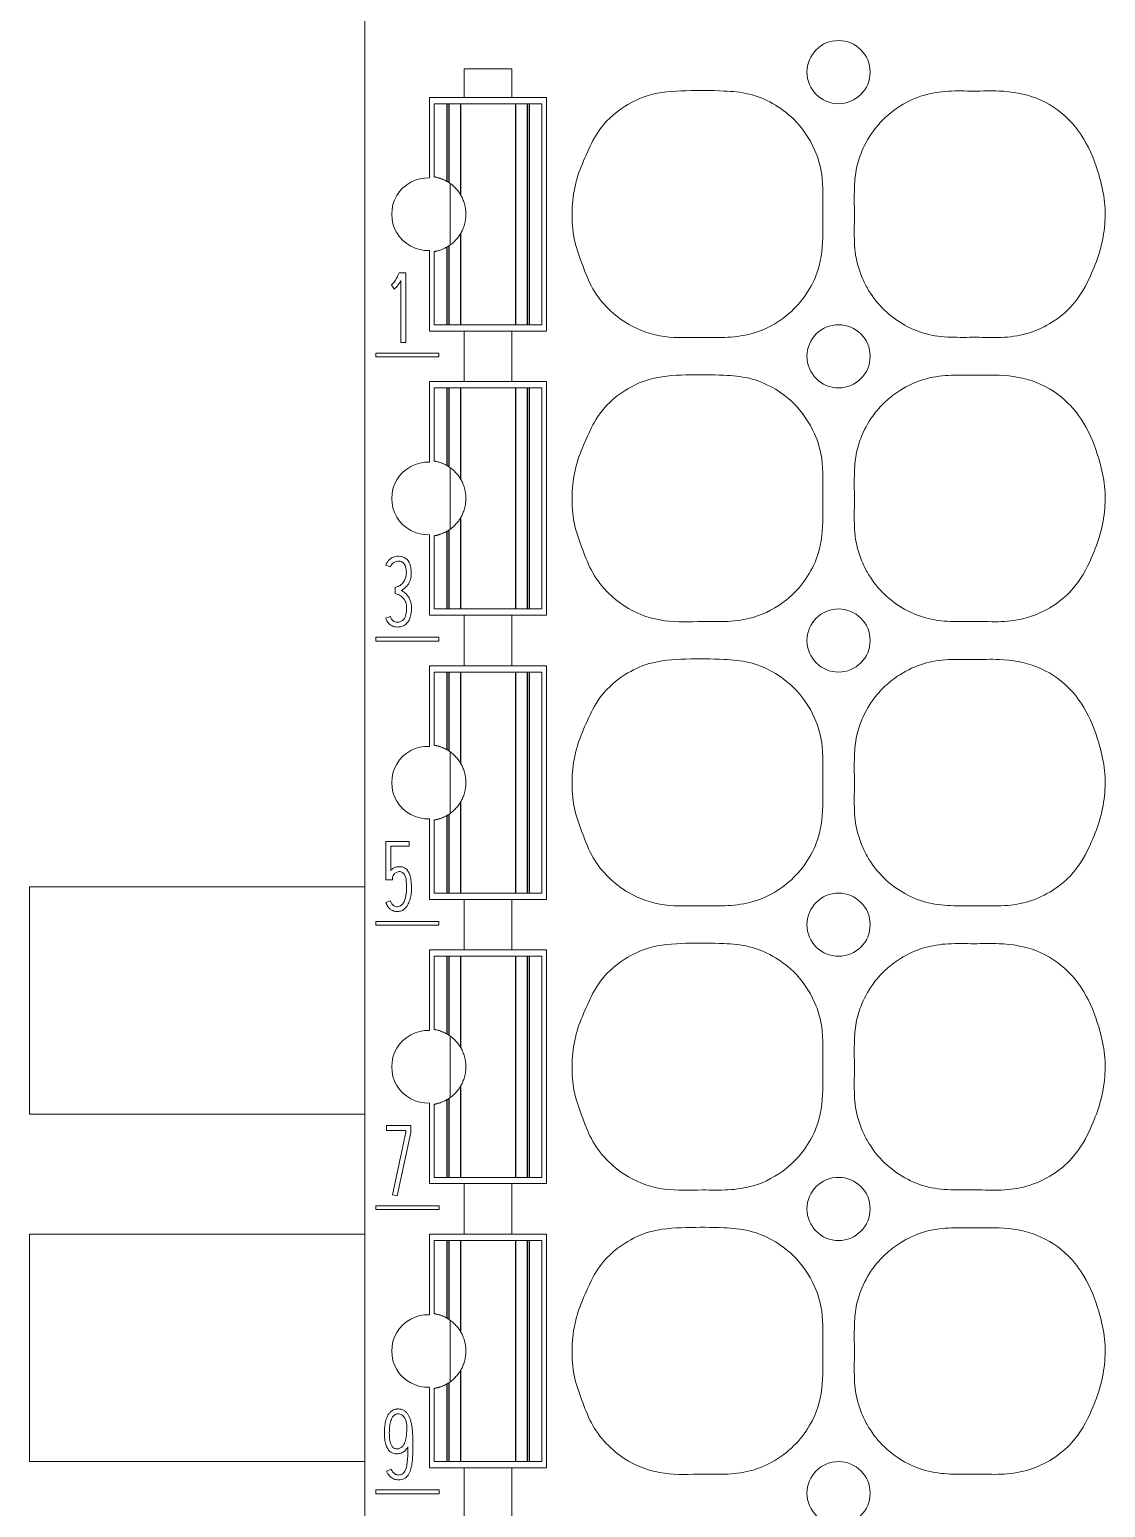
# Model space of a CAD drawing. Header units: millimetres. Extents: x 0 to 420, y 0 to 297.
# Drawn here: x 190.42 to 207.46, y 169.97 to 193.37 of the extents above; entities that cross this region are included whole.
import ezdxf

# ---------------------------------------------------------------- set-up
doc = ezdxf.new("R2010")
doc.units = ezdxf.units.MM
doc.layers.add('1', color=7, linetype='Continuous')

msp = doc.modelspace()

# ---------------------------------------------------------------- linework, layer by layer
at = {"layer": '1', "color": 7, "linetype": 'Continuous', "lineweight": 13}
for p, q in [((195.732, 193.548), (195.732, 151.201)), ((197.307, 192.301), (197.307, 192.751)), ((197.307, 192.751), (198.057, 192.751)), ((198.057, 192.751), (198.057, 192.301)), ((196.757, 192.301), (196.757, 191.025)), ((197.307, 192.301), (196.757, 192.301)), ((196.831, 192.201), (196.831, 191.043)), ((196.832, 192.201), (196.832, 191.043)), ((196.832, 192.201), (196.832, 191.043)), ((196.832, 192.201), (197.032, 192.201)), ((197.06, 192.201), (197.032, 192.201)), ((197.248, 192.201), (197.06, 192.201)), ((198.057, 192.301), (197.307, 192.301)), ((198.607, 192.301), (198.057, 192.301)), ((198.304, 192.201), (198.116, 192.201)), ((198.332, 192.201), (198.304, 192.201)), ((198.532, 192.201), (198.332, 192.201)), ((198.532, 192.201), (198.532, 188.701)), ((198.607, 188.601), (198.607, 192.301)), ((196.832, 191.043), (196.832, 191.043)), ((197.081, 189.963), (197.081, 190.939)), ((196.757, 189.876), (196.757, 188.601)), ((196.831, 189.859), (196.832, 189.859)), ((196.831, 189.858), (196.831, 188.701)), ((196.832, 189.859), (196.832, 189.859)), ((196.832, 189.859), (196.832, 188.701)), ((196.832, 189.859), (196.832, 188.701)), ((196.198, 189.266), (196.154, 189.33)), ((196.275, 189.524), (196.381, 189.524)), ((196.303, 188.421), (196.303, 189.4)), ((196.381, 189.524), (196.381, 188.421)), ((196.832, 188.701), (197.032, 188.701)), ((197.06, 188.701), (197.032, 188.701)), ((197.248, 188.701), (197.06, 188.701)), ((198.304, 188.701), (198.116, 188.701)), ((198.332, 188.701), (198.304, 188.701)), ((198.532, 188.701), (198.332, 188.701)), ((196.381, 188.421), (196.303, 188.421)), ((196.757, 188.601), (197.307, 188.601)), ((197.307, 187.801), (197.307, 188.601)), ((197.307, 188.601), (198.057, 188.601)), ((198.057, 188.601), (198.607, 188.601)), ((198.057, 188.601), (198.057, 187.801)), ((195.906, 188.253), (195.906, 188.192)), ((196.904, 188.253), (195.906, 188.253)), ((195.906, 188.192), (196.904, 188.192)), ((196.904, 188.192), (196.904, 188.253)), ((196.757, 187.801), (196.757, 186.525)), ((197.307, 187.801), (196.757, 187.801)), ((196.831, 187.701), (196.831, 186.543)), ((196.832, 187.701), (197.032, 187.701)), ((196.832, 187.701), (196.832, 186.543)), ((196.832, 187.701), (196.832, 186.543)), ((197.06, 187.701), (197.032, 187.701)), ((197.248, 187.701), (197.06, 187.701)), ((198.057, 187.801), (197.307, 187.801)), ((198.607, 187.801), (198.057, 187.801)), ((198.304, 187.701), (198.116, 187.701)), ((198.332, 187.701), (198.304, 187.701)), ((198.532, 187.701), (198.332, 187.701)), ((198.532, 187.701), (198.532, 184.201)), ((198.607, 184.101), (198.607, 187.801)), ((196.832, 186.543), (196.832, 186.543)), ((197.081, 185.463), (197.081, 186.439)), ((196.757, 185.376), (196.757, 184.101)), ((196.831, 185.359), (196.832, 185.359)), ((196.831, 185.358), (196.831, 184.201)), ((196.832, 185.359), (196.832, 185.359)), ((196.832, 185.359), (196.832, 184.201)), ((196.832, 185.359), (196.832, 184.201)), ((196.137, 184.867), (196.065, 184.894)), ((196.21, 184.445), (196.21, 184.541)), ((196.832, 184.201), (197.032, 184.201)), ((197.06, 184.201), (197.032, 184.201)), ((197.248, 184.201), (197.06, 184.201)), ((198.304, 184.201), (198.116, 184.201)), ((198.332, 184.201), (198.304, 184.201)), ((198.532, 184.201), (198.332, 184.201)), ((196.064, 184.055), (196.138, 184.079)), ((196.757, 184.101), (197.307, 184.101)), ((197.307, 183.301), (197.307, 184.101)), ((197.307, 184.101), (198.057, 184.101)), ((198.057, 184.101), (198.607, 184.101)), ((198.057, 184.101), (198.057, 183.301)), ((195.906, 183.753), (195.906, 183.692)), ((196.905, 183.753), (195.906, 183.753)), ((195.906, 183.692), (196.905, 183.692)), ((196.905, 183.692), (196.905, 183.753)), ((196.757, 183.301), (196.757, 182.025)), ((197.307, 183.301), (196.757, 183.301)), ((198.057, 183.301), (197.307, 183.301)), ((198.607, 183.301), (198.057, 183.301)), ((198.607, 179.601), (198.607, 183.301)), ((196.831, 183.201), (196.831, 182.043)), ((196.832, 183.201), (197.032, 183.201)), ((196.832, 183.201), (196.832, 182.043)), ((196.832, 183.201), (196.832, 182.043)), ((197.06, 183.201), (197.032, 183.201)), ((197.248, 183.201), (197.06, 183.201)), ((198.304, 183.201), (198.116, 183.201)), ((198.332, 183.201), (198.304, 183.201)), ((198.532, 183.201), (198.332, 183.201)), ((198.532, 183.201), (198.532, 179.701)), ((196.832, 182.043), (196.832, 182.043)), ((197.081, 180.963), (197.081, 181.939)), ((196.757, 180.876), (196.757, 179.601)), ((196.831, 180.859), (196.832, 180.859)), ((196.831, 180.858), (196.831, 179.701)), ((196.832, 180.859), (196.832, 180.859)), ((196.832, 180.859), (196.832, 179.701)), ((196.832, 180.859), (196.832, 179.701)), ((196.064, 180.521), (196.435, 180.521)), ((196.064, 179.914), (196.064, 180.521)), ((196.435, 180.443), (196.141, 180.443)), ((196.141, 180.443), (196.141, 180.059)), ((196.435, 180.521), (196.435, 180.443)), ((190.424, 179.801), (190.424, 176.201)), ((190.424, 179.801), (195.732, 179.801)), ((196.169, 179.914), (196.064, 179.914)), ((196.065, 179.552), (196.138, 179.578)), ((196.757, 179.601), (197.307, 179.601)), ((196.832, 179.701), (197.032, 179.701)), ((197.06, 179.701), (197.032, 179.701)), ((197.248, 179.701), (197.06, 179.701)), ((197.307, 178.801), (197.307, 179.601)), ((197.307, 179.601), (198.057, 179.601)), ((198.057, 179.601), (198.607, 179.601)), ((198.057, 179.601), (198.057, 178.801)), ((198.304, 179.701), (198.116, 179.701)), ((198.332, 179.701), (198.304, 179.701)), ((198.532, 179.701), (198.332, 179.701)), ((195.907, 179.253), (195.907, 179.192)), ((196.905, 179.253), (195.907, 179.253)), ((196.905, 179.192), (196.905, 179.253)), ((195.907, 179.192), (196.905, 179.192)), ((196.757, 178.801), (196.757, 177.525)), ((197.307, 178.801), (196.757, 178.801)), ((198.057, 178.801), (197.307, 178.801)), ((198.607, 178.801), (198.057, 178.801)), ((198.607, 175.101), (198.607, 178.801)), ((196.831, 178.701), (196.831, 177.543)), ((196.832, 178.701), (197.032, 178.701)), ((196.832, 178.701), (196.832, 177.543)), ((196.832, 178.701), (196.832, 177.543)), ((197.06, 178.701), (197.032, 178.701)), ((197.248, 178.701), (197.06, 178.701)), ((198.304, 178.701), (198.116, 178.701)), ((198.332, 178.701), (198.304, 178.701)), ((198.532, 178.701), (198.332, 178.701)), ((198.532, 178.701), (198.532, 175.201)), ((196.832, 177.543), (196.832, 177.543)), ((197.081, 176.463), (197.081, 177.439)), ((196.757, 176.376), (196.757, 175.101)), ((196.831, 176.359), (196.832, 176.359)), ((196.831, 176.358), (196.831, 175.201)), ((196.832, 176.359), (196.832, 176.359)), ((196.832, 176.359), (196.832, 175.201)), ((196.832, 176.359), (196.832, 175.201)), ((190.424, 176.201), (195.732, 176.201)), ((196.46, 176.021), (196.074, 176.021)), ((196.074, 176.021), (196.074, 175.943)), ((196.46, 175.913), (196.46, 176.021)), ((196.074, 175.943), (196.382, 175.943)), ((196.245, 174.906), (196.46, 175.913)), ((196.382, 175.943), (196.382, 175.92)), ((196.275, 175.419), (196.169, 174.922)), ((196.757, 175.101), (197.307, 175.101)), ((196.832, 175.201), (197.032, 175.201)), ((197.06, 175.201), (197.032, 175.201)), ((197.248, 175.201), (197.06, 175.201)), ((197.307, 174.301), (197.307, 175.101)), ((197.307, 175.101), (198.057, 175.101)), ((198.057, 175.101), (198.607, 175.101)), ((198.057, 175.101), (198.057, 174.301)), ((198.304, 175.201), (198.116, 175.201)), ((198.332, 175.201), (198.304, 175.201)), ((198.532, 175.201), (198.332, 175.201)), ((196.169, 174.922), (196.245, 174.906)), ((196.906, 174.752), (195.908, 174.752)), ((195.908, 174.752), (195.908, 174.691)), ((195.908, 174.691), (196.906, 174.691)), ((196.906, 174.691), (196.906, 174.752)), ((190.424, 174.301), (190.424, 170.701)), ((190.424, 174.301), (195.732, 174.301)), ((196.757, 174.301), (196.757, 173.025)), ((197.307, 174.301), (196.757, 174.301)), ((196.831, 174.201), (196.831, 173.043)), ((196.832, 174.201), (196.832, 173.043)), ((196.832, 174.201), (196.832, 173.043)), ((196.832, 174.201), (197.032, 174.201)), ((197.06, 174.201), (197.032, 174.201)), ((197.248, 174.201), (197.06, 174.201)), ((198.057, 174.301), (197.307, 174.301)), ((198.607, 174.301), (198.057, 174.301)), ((198.304, 174.201), (198.116, 174.201)), ((198.332, 174.201), (198.304, 174.201)), ((198.532, 174.201), (198.332, 174.201)), ((198.532, 174.201), (198.532, 170.701)), ((198.607, 170.601), (198.607, 174.301)), ((196.832, 173.043), (196.832, 173.043)), ((197.081, 171.963), (197.081, 172.939)), ((196.757, 171.876), (196.757, 170.601)), ((196.831, 171.859), (196.832, 171.859)), ((196.831, 171.858), (196.831, 170.701)), ((196.832, 171.859), (196.832, 171.859)), ((196.832, 171.859), (196.832, 170.701)), ((196.832, 171.859), (196.832, 170.701)), ((190.424, 170.701), (195.732, 170.701)), ((196.757, 170.601), (197.307, 170.601)), ((196.832, 170.701), (197.032, 170.701)), ((197.06, 170.701), (197.032, 170.701)), ((197.248, 170.701), (197.06, 170.701)), ((197.307, 169.801), (197.307, 170.601)), ((197.307, 170.601), (198.057, 170.601)), ((198.057, 170.601), (198.607, 170.601)), ((198.057, 170.601), (198.057, 169.801)), ((198.304, 170.701), (198.116, 170.701)), ((198.332, 170.701), (198.304, 170.701)), ((198.532, 170.701), (198.332, 170.701)), ((196.078, 170.549), (196.15, 170.578)), ((195.908, 170.252), (195.908, 170.191)), ((196.907, 170.252), (195.908, 170.252)), ((195.908, 170.191), (196.907, 170.191)), ((196.907, 170.191), (196.907, 170.252))]:
    msp.add_line(p, q, dxfattribs=at)
at = {"layer": '1', "color": 7, "linetype": 'Continuous', "lineweight": 25}
for p, q in [((197.032, 192.201), (197.032, 190.971)), ((197.06, 192.201), (197.06, 190.953)), ((197.248, 192.201), (197.248, 190.757)), ((198.116, 192.201), (198.116, 188.701)), ((198.304, 192.201), (198.304, 188.701)), ((198.332, 192.201), (198.332, 188.701)), ((197.248, 190.145), (197.248, 188.701)), ((197.032, 189.931), (197.032, 188.701)), ((197.06, 189.948), (197.06, 188.701)), ((197.032, 187.701), (197.032, 186.471)), ((197.06, 187.701), (197.06, 186.453)), ((197.248, 187.701), (197.248, 186.257)), ((198.116, 187.701), (198.116, 184.201)), ((198.304, 187.701), (198.304, 184.201)), ((198.332, 187.701), (198.332, 184.201)), ((197.248, 185.645), (197.248, 184.201)), ((197.032, 185.431), (197.032, 184.201)), ((197.06, 185.448), (197.06, 184.201)), ((197.032, 183.201), (197.032, 181.971)), ((197.06, 183.201), (197.06, 181.953)), ((197.248, 183.201), (197.248, 181.757)), ((198.116, 183.201), (198.116, 179.701)), ((198.304, 183.201), (198.304, 179.701)), ((198.332, 183.201), (198.332, 179.701)), ((197.248, 181.145), (197.248, 179.701)), ((197.032, 180.931), (197.032, 179.701)), ((197.06, 180.948), (197.06, 179.701)), ((197.032, 178.701), (197.032, 177.471)), ((197.06, 178.701), (197.06, 177.453)), ((197.248, 178.701), (197.248, 177.257)), ((198.116, 178.701), (198.116, 175.201)), ((198.304, 178.701), (198.304, 175.201)), ((198.332, 178.701), (198.332, 175.201)), ((197.06, 176.448), (197.06, 175.201)), ((197.248, 176.645), (197.248, 175.201)), ((197.032, 176.431), (197.032, 175.201)), ((197.032, 174.201), (197.032, 172.971)), ((197.06, 174.201), (197.06, 172.953)), ((197.248, 174.201), (197.248, 172.757)), ((198.116, 174.201), (198.116, 170.701)), ((198.304, 174.201), (198.304, 170.701)), ((198.332, 174.201), (198.332, 170.701)), ((197.248, 172.145), (197.248, 170.701)), ((197.032, 171.931), (197.032, 170.701)), ((197.06, 171.948), (197.06, 170.701))]:
    msp.add_line(p, q, dxfattribs=at)
at = {"layer": '1', "color": 7, "linetype": 'Continuous', "lineweight": 13}
for centre in [(203.232, 192.701), (203.232, 188.201), (203.232, 183.701), (203.232, 179.201), (203.232, 174.701), (203.232, 170.201)]:
    msp.add_circle(centre, 0.5, dxfattribs=at)
for centre, radius, start, end in [((196.732, 190.451), 0.575, 87.5081, 272.4919), ((196.732, 190.451), 0.6, 56.8644, 60), ((196.732, 190.451), 0.6, 300, 303.1356), ((196.732, 185.951), 0.575, 87.5081, 272.4919), ((196.732, 185.951), 0.6, 56.8644, 60), ((196.732, 185.951), 0.6, 300, 303.1356), ((196.732, 181.451), 0.575, 87.5081, 272.4919), ((196.732, 181.451), 0.6, 56.8644, 60), ((196.732, 181.451), 0.6, 300, 303.1356), ((196.732, 176.951), 0.575, 87.5081, 272.4919), ((196.732, 176.951), 0.6, 56.8644, 60), ((196.732, 176.951), 0.6, 300, 303.1356), ((196.732, 172.451), 0.575, 87.5081, 272.4919), ((196.732, 172.451), 0.6, 56.8644, 60), ((196.732, 172.451), 0.6, 300, 303.1356)]:
    msp.add_arc(centre, radius, start, end, dxfattribs=at)
for points, knots in [([(199.343, 189.27), (199.409, 189.154), (199.577, 188.941), (199.952, 188.652), (200.473, 188.475), (201.012, 188.509), (201.479, 188.491), (201.95, 188.559), (202.373, 188.784), (202.698, 189.128), (202.93, 189.543), (202.996, 190.016), (202.974, 190.55), (203.002, 191.022), (202.85, 191.543), (202.577, 191.937), (202.197, 192.219), (201.819, 192.374), (201.349, 192.411), (200.817, 192.413), (200.274, 192.38), (199.784, 192.145), (199.428, 191.82), (199.235, 191.388), (199.102, 191.081), (199.027, 190.753), (199.001, 190.419), (199.04, 190.013), (199.18, 189.637), (199.277, 189.386), (199.343, 189.27)], [0, 0, 0, 0, 0.03125, 0.0625, 0.109375, 0.15625, 0.1875, 0.21875, 0.265625, 0.296875, 0.328125, 0.375, 0.40625, 0.453125, 0.484375, 0.53125, 0.5625, 0.59375, 0.625, 0.671875, 0.71875, 0.75, 0.796875, 0.828125, 0.859375, 0.875, 0.90625, 0.9375, 0.96875, 1, 1, 1, 1]), ([(203.708, 189.245), (203.778, 189.131), (203.947, 188.92), (204.275, 188.679), (204.652, 188.527), (205.056, 188.495), (205.457, 188.507), (205.859, 188.488), (206.26, 188.557), (206.626, 188.731), (206.994, 189.033), (207.223, 189.452), (207.386, 189.891), (207.459, 190.289), (207.453, 190.693), (207.34, 191.15), (207.172, 191.591), (206.84, 192.023), (206.382, 192.326), (205.841, 192.415), (205.374, 192.395), (204.972, 192.411), (204.571, 192.352), (204.233, 192.193), (203.965, 191.989), (203.743, 191.736), (203.584, 191.438), (203.493, 191.113), (203.477, 190.777), (203.486, 190.41), (203.476, 190.075), (203.503, 189.74), (203.58, 189.481), (203.673, 189.302), (203.708, 189.245)], [0, 0, 0, 0, 0.03125, 0.0625, 0.09375, 0.125, 0.15625, 0.1875, 0.21875, 0.25, 0.28125, 0.328125, 0.359375, 0.390625, 0.421875, 0.453125, 0.5, 0.53125, 0.578125, 0.625, 0.65625, 0.6875, 0.71875, 0.75, 0.773438, 0.796875, 0.828125, 0.851562, 0.875, 0.90625, 0.9375, 0.953125, 0.984375, 1, 1, 1, 1]), ([(198.116, 192.201), (198.107, 192.201), (198.088, 192.201), (198.06, 192.201), (198.031, 192.201), (198.011, 192.201), (197.974, 192.201), (197.903, 192.201), (197.828, 192.201), (197.735, 192.201), (197.636, 192.201), (197.538, 192.201), (197.459, 192.201), (197.39, 192.201), (197.352, 192.201), (197.332, 192.201), (197.293, 192.201), (197.266, 192.201), (197.248, 192.201)], [0, 0, 0, 0, 0.06207, 0.11975, 0.187035, 0.2395, 0.284229, 0.328958, 0.391725, 0.453791, 0.535986, 0.613149, 0.671042, 0.715771, 0.7605, 0.819646, 0.88025, 1, 1, 1, 1]), ([(197.032, 190.971), (197.02, 190.977), (197.008, 190.984), (196.99, 190.993), (196.984, 190.995), (196.972, 191.001), (196.966, 191.003), (196.948, 191.011), (196.937, 191.015), (196.921, 191.021), (196.915, 191.022), (196.905, 191.026), (196.9, 191.027), (196.885, 191.031), (196.876, 191.033), (196.865, 191.036), (196.861, 191.037), (196.854, 191.038), (196.848, 191.04), (196.844, 191.04), (196.84, 191.041), (196.838, 191.042), (196.834, 191.042), (196.832, 191.043), (196.832, 191.043)], [0, 0, 0, 0, 0.125085, 0.125085, 0.187628, 0.187628, 0.25017, 0.25017, 0.375256, 0.375256, 0.437798, 0.437798, 0.500341, 0.500341, 0.625426, 0.625426, 0.687969, 0.687969, 0.750511, 0.813054, 0.813054, 0.875596, 0.875596, 1, 1, 1, 1]), ([(197.248, 190.757), (197.244, 190.764), (197.24, 190.771), (197.229, 190.787), (197.224, 190.795), (197.212, 190.812), (197.205, 190.821), (197.191, 190.838), (197.183, 190.847), (197.167, 190.864), (197.159, 190.873), (197.141, 190.89), (197.132, 190.898), (197.103, 190.923), (197.082, 190.939), (197.06, 190.953)], [0, 0, 0, 0, 0.125, 0.125, 0.25, 0.25, 0.375, 0.375, 0.5, 0.5, 0.625, 0.625, 0.75, 0.75, 1, 1, 1, 1]), ([(197.248, 190.145), (197.258, 190.162), (197.268, 190.18), (197.282, 190.21), (197.286, 190.221), (197.295, 190.243), (197.3, 190.255), (197.308, 190.281), (197.311, 190.294), (197.317, 190.315), (197.318, 190.322), (197.321, 190.337), (197.323, 190.344), (197.327, 190.367), (197.329, 190.383), (197.331, 190.408), (197.331, 190.417), (197.332, 190.434), (197.332, 190.451), (197.332, 190.468), (197.331, 190.485), (197.331, 190.493), (197.329, 190.518), (197.327, 190.534), (197.323, 190.557), (197.321, 190.565), (197.318, 190.58), (197.317, 190.587), (197.312, 190.608), (197.308, 190.621), (197.3, 190.646), (197.295, 190.658), (197.287, 190.681), (197.282, 190.691), (197.268, 190.722), (197.258, 190.74), (197.248, 190.757)], [0, 0, 0, 0, 0.125, 0.125, 0.1875, 0.1875, 0.25, 0.25, 0.3125, 0.3125, 0.34375, 0.34375, 0.375, 0.375, 0.4375, 0.4375, 0.46875, 0.46875, 0.5, 0.53125, 0.53125, 0.5625, 0.5625, 0.625, 0.625, 0.65625, 0.65625, 0.6875, 0.6875, 0.75, 0.75, 0.8125, 0.8125, 0.875, 0.875, 1, 1, 1, 1]), ([(197.06, 189.948), (197.082, 189.963), (197.103, 189.978), (197.132, 190.003), (197.141, 190.012), (197.159, 190.029), (197.167, 190.037), (197.183, 190.055), (197.19, 190.064), (197.205, 190.081), (197.211, 190.09), (197.224, 190.107), (197.229, 190.115), (197.24, 190.13), (197.244, 190.138), (197.248, 190.145)], [0, 0, 0, 0, 0.25, 0.25, 0.375, 0.375, 0.5, 0.5, 0.625, 0.625, 0.75, 0.75, 0.875, 0.875, 1, 1, 1, 1]), ([(196.832, 189.859), (196.832, 189.859), (196.834, 189.86), (196.838, 189.86), (196.839, 189.861), (196.844, 189.861), (196.846, 189.862), (196.854, 189.863), (196.861, 189.865), (196.872, 189.867), (196.876, 189.868), (196.885, 189.871), (196.894, 189.873), (196.904, 189.876), (196.915, 189.879), (196.92, 189.881), (196.937, 189.887), (196.948, 189.891), (196.972, 189.901), (196.984, 189.906), (197.008, 189.918), (197.02, 189.924), (197.032, 189.931)], [0, 0, 0, 0, 0.125, 0.125, 0.1875, 0.1875, 0.25, 0.25, 0.375, 0.375, 0.4375, 0.4375, 0.5, 0.5625, 0.5625, 0.625, 0.625, 0.75, 0.75, 0.875, 0.875, 1, 1, 1, 1]), ([(196.154, 189.33), (196.17, 189.345), (196.202, 189.379), (196.234, 189.432), (196.257, 189.482), (196.269, 189.509), (196.275, 189.524)], [0, 0, 0, 0, 0.274424, 0.612757, 0.793666, 1, 1, 1, 1]), ([(196.303, 189.4), (196.298, 189.392), (196.289, 189.376), (196.273, 189.352), (196.256, 189.327), (196.238, 189.303), (196.219, 189.283), (196.205, 189.271), (196.198, 189.266)], [0, 0, 0, 0, 0.160979, 0.331327, 0.511234, 0.688038, 0.850249, 1, 1, 1, 1]), ([(198.116, 188.701), (198.107, 188.701), (198.088, 188.701), (198.06, 188.701), (198.031, 188.701), (198.011, 188.701), (197.974, 188.701), (197.903, 188.701), (197.828, 188.701), (197.735, 188.701), (197.636, 188.701), (197.538, 188.701), (197.459, 188.701), (197.39, 188.701), (197.352, 188.701), (197.332, 188.701), (197.293, 188.701), (197.266, 188.701), (197.248, 188.701)], [0, 0, 0, 0, 0.06207, 0.11975, 0.187035, 0.2395, 0.284229, 0.328958, 0.391725, 0.453791, 0.535986, 0.613149, 0.671042, 0.715771, 0.7605, 0.819646, 0.88025, 1, 1, 1, 1]), ([(199.343, 184.77), (199.409, 184.654), (199.577, 184.441), (199.952, 184.152), (200.473, 183.975), (201.012, 184.009), (201.479, 183.991), (201.95, 184.059), (202.373, 184.284), (202.698, 184.628), (202.93, 185.043), (202.996, 185.516), (202.974, 186.05), (203.002, 186.522), (202.85, 187.043), (202.577, 187.437), (202.197, 187.719), (201.819, 187.874), (201.349, 187.911), (200.817, 187.913), (200.274, 187.88), (199.784, 187.645), (199.428, 187.32), (199.235, 186.888), (199.102, 186.581), (199.027, 186.253), (199.001, 185.919), (199.04, 185.513), (199.18, 185.137), (199.277, 184.886), (199.343, 184.77)], [0, 0, 0, 0, 0.03125, 0.0625, 0.109375, 0.15625, 0.1875, 0.21875, 0.265625, 0.296875, 0.328125, 0.375, 0.40625, 0.453125, 0.484375, 0.53125, 0.5625, 0.59375, 0.625, 0.671875, 0.71875, 0.75, 0.796875, 0.828125, 0.859375, 0.875, 0.90625, 0.9375, 0.96875, 1, 1, 1, 1]), ([(203.708, 184.745), (203.778, 184.631), (203.947, 184.42), (204.275, 184.179), (204.652, 184.027), (205.056, 183.995), (205.457, 184.007), (205.859, 183.988), (206.26, 184.057), (206.626, 184.231), (206.994, 184.533), (207.223, 184.952), (207.386, 185.391), (207.459, 185.789), (207.453, 186.193), (207.34, 186.65), (207.172, 187.091), (206.84, 187.523), (206.382, 187.826), (205.841, 187.915), (205.374, 187.895), (204.972, 187.911), (204.571, 187.852), (204.233, 187.693), (203.965, 187.489), (203.743, 187.236), (203.584, 186.938), (203.493, 186.613), (203.477, 186.277), (203.486, 185.91), (203.476, 185.575), (203.503, 185.24), (203.58, 184.981), (203.673, 184.802), (203.708, 184.745)], [0, 0, 0, 0, 0.03125, 0.0625, 0.09375, 0.125, 0.15625, 0.1875, 0.21875, 0.25, 0.28125, 0.328125, 0.359375, 0.390625, 0.421875, 0.453125, 0.5, 0.53125, 0.578125, 0.625, 0.65625, 0.6875, 0.71875, 0.75, 0.773438, 0.796875, 0.828125, 0.851562, 0.875, 0.90625, 0.9375, 0.953125, 0.984375, 1, 1, 1, 1]), ([(198.116, 187.701), (198.107, 187.701), (198.088, 187.701), (198.06, 187.701), (198.031, 187.701), (198.011, 187.701), (197.974, 187.701), (197.903, 187.701), (197.828, 187.701), (197.735, 187.701), (197.636, 187.701), (197.538, 187.701), (197.459, 187.701), (197.39, 187.701), (197.352, 187.701), (197.332, 187.701), (197.293, 187.701), (197.266, 187.701), (197.248, 187.701)], [0, 0, 0, 0, 0.06207, 0.11975, 0.187035, 0.2395, 0.284229, 0.328958, 0.391725, 0.453791, 0.535986, 0.613149, 0.671042, 0.715771, 0.7605, 0.819646, 0.88025, 1, 1, 1, 1]), ([(197.032, 186.471), (197.02, 186.477), (197.008, 186.484), (196.99, 186.493), (196.984, 186.495), (196.972, 186.501), (196.966, 186.503), (196.948, 186.511), (196.937, 186.515), (196.921, 186.521), (196.915, 186.522), (196.905, 186.526), (196.9, 186.527), (196.885, 186.531), (196.876, 186.533), (196.865, 186.536), (196.861, 186.537), (196.854, 186.538), (196.848, 186.54), (196.844, 186.54), (196.84, 186.541), (196.838, 186.542), (196.834, 186.542), (196.832, 186.543), (196.832, 186.543)], [0, 0, 0, 0, 0.125085, 0.125085, 0.187628, 0.187628, 0.25017, 0.25017, 0.375256, 0.375256, 0.437798, 0.437798, 0.500341, 0.500341, 0.625426, 0.625426, 0.687969, 0.687969, 0.750511, 0.813054, 0.813054, 0.875596, 0.875596, 1, 1, 1, 1]), ([(197.248, 186.257), (197.244, 186.264), (197.24, 186.271), (197.229, 186.287), (197.224, 186.295), (197.212, 186.312), (197.205, 186.321), (197.191, 186.338), (197.183, 186.347), (197.167, 186.364), (197.159, 186.373), (197.141, 186.39), (197.132, 186.398), (197.103, 186.423), (197.082, 186.439), (197.06, 186.453)], [0, 0, 0, 0, 0.125, 0.125, 0.25, 0.25, 0.375, 0.375, 0.5, 0.5, 0.625, 0.625, 0.75, 0.75, 1, 1, 1, 1]), ([(197.248, 185.645), (197.258, 185.662), (197.268, 185.68), (197.282, 185.71), (197.286, 185.721), (197.295, 185.743), (197.3, 185.755), (197.308, 185.781), (197.311, 185.794), (197.317, 185.815), (197.318, 185.822), (197.321, 185.837), (197.323, 185.844), (197.327, 185.867), (197.329, 185.883), (197.331, 185.908), (197.331, 185.917), (197.332, 185.934), (197.332, 185.951), (197.332, 185.968), (197.331, 185.985), (197.331, 185.993), (197.329, 186.018), (197.327, 186.034), (197.323, 186.057), (197.321, 186.065), (197.318, 186.08), (197.317, 186.087), (197.312, 186.108), (197.308, 186.121), (197.3, 186.146), (197.295, 186.158), (197.287, 186.181), (197.282, 186.191), (197.268, 186.222), (197.258, 186.24), (197.248, 186.257)], [0, 0, 0, 0, 0.125, 0.125, 0.1875, 0.1875, 0.25, 0.25, 0.3125, 0.3125, 0.34375, 0.34375, 0.375, 0.375, 0.4375, 0.4375, 0.46875, 0.46875, 0.5, 0.53125, 0.53125, 0.5625, 0.5625, 0.625, 0.625, 0.65625, 0.65625, 0.6875, 0.6875, 0.75, 0.75, 0.8125, 0.8125, 0.875, 0.875, 1, 1, 1, 1]), ([(197.06, 185.448), (197.082, 185.463), (197.103, 185.478), (197.132, 185.503), (197.141, 185.512), (197.159, 185.529), (197.167, 185.537), (197.183, 185.555), (197.19, 185.564), (197.205, 185.581), (197.211, 185.59), (197.224, 185.607), (197.229, 185.615), (197.24, 185.63), (197.244, 185.638), (197.248, 185.645)], [0, 0, 0, 0, 0.25, 0.25, 0.375, 0.375, 0.5, 0.5, 0.625, 0.625, 0.75, 0.75, 0.875, 0.875, 1, 1, 1, 1]), ([(196.832, 185.359), (196.832, 185.359), (196.834, 185.36), (196.838, 185.36), (196.839, 185.361), (196.844, 185.361), (196.846, 185.362), (196.854, 185.363), (196.861, 185.365), (196.872, 185.367), (196.876, 185.368), (196.885, 185.371), (196.894, 185.373), (196.904, 185.376), (196.915, 185.379), (196.92, 185.381), (196.937, 185.387), (196.948, 185.391), (196.972, 185.401), (196.984, 185.406), (197.008, 185.418), (197.02, 185.424), (197.032, 185.431)], [0, 0, 0, 0, 0.125, 0.125, 0.1875, 0.1875, 0.25, 0.25, 0.375, 0.375, 0.4375, 0.4375, 0.5, 0.5625, 0.5625, 0.625, 0.625, 0.75, 0.75, 0.875, 0.875, 1, 1, 1, 1]), ([(196.065, 184.894), (196.072, 184.914), (196.088, 184.947), (196.126, 184.992), (196.185, 185.029), (196.277, 185.04), (196.386, 185.014), (196.458, 184.906), (196.469, 184.785), (196.462, 184.666), (196.418, 184.579), (196.36, 184.527), (196.325, 184.502), (196.309, 184.492)], [0, 0, 0, 0, 0.063247, 0.112632, 0.179319, 0.27478, 0.391534, 0.504091, 0.647878, 0.763761, 0.866845, 0.941481, 1, 1, 1, 1]), ([(196.21, 184.541), (196.22, 184.543), (196.255, 184.552), (196.314, 184.583), (196.371, 184.656), (196.394, 184.75), (196.385, 184.836), (196.368, 184.905), (196.322, 184.952), (196.249, 184.963), (196.172, 184.935), (196.145, 184.892), (196.137, 184.867)], [0, 0, 0, 0, 0.040831, 0.149565, 0.264607, 0.407315, 0.534359, 0.616951, 0.691579, 0.788079, 0.903151, 1, 1, 1, 1]), ([(196.309, 184.492), (196.313, 184.49), (196.322, 184.485), (196.337, 184.476), (196.354, 184.465), (196.372, 184.451), (196.39, 184.434), (196.407, 184.413), (196.424, 184.39), (196.439, 184.363), (196.452, 184.333), (196.463, 184.3), (196.469, 184.262), (196.472, 184.205), (196.467, 184.134), (196.449, 184.055), (196.417, 183.992), (196.372, 183.946), (196.313, 183.919), (196.254, 183.913), (196.202, 183.917), (196.162, 183.93), (196.129, 183.952), (196.102, 183.981), (196.08, 184.015), (196.068, 184.041), (196.064, 184.055)], [0, 0, 0, 0, 0.013742, 0.030757, 0.051099, 0.073878, 0.09839, 0.124871, 0.153233, 0.183485, 0.2159, 0.250508, 0.287713, 0.328123, 0.420601, 0.49876, 0.565987, 0.626908, 0.687589, 0.754696, 0.799851, 0.840281, 0.878434, 0.916873, 0.957002, 1, 1, 1, 1]), ([(196.138, 184.079), (196.142, 184.065), (196.156, 184.031), (196.209, 183.987), (196.294, 183.99), (196.37, 184.046), (196.391, 184.151), (196.4, 184.253), (196.362, 184.357), (196.292, 184.42), (196.235, 184.44), (196.21, 184.445)], [0, 0, 0, 0, 0.054593, 0.14574, 0.248172, 0.365383, 0.483275, 0.652423, 0.759568, 0.906165, 1, 1, 1, 1]), ([(198.116, 184.201), (198.107, 184.201), (198.088, 184.201), (198.06, 184.201), (198.031, 184.201), (198.011, 184.201), (197.974, 184.201), (197.903, 184.201), (197.828, 184.201), (197.735, 184.201), (197.636, 184.201), (197.538, 184.201), (197.459, 184.201), (197.39, 184.201), (197.352, 184.201), (197.332, 184.201), (197.293, 184.201), (197.266, 184.201), (197.248, 184.201)], [0, 0, 0, 0, 0.06207, 0.11975, 0.187035, 0.2395, 0.284229, 0.328958, 0.391725, 0.453791, 0.535986, 0.613149, 0.671042, 0.715771, 0.7605, 0.819646, 0.88025, 1, 1, 1, 1]), ([(199.343, 180.27), (199.409, 180.154), (199.577, 179.941), (199.952, 179.652), (200.473, 179.475), (201.012, 179.509), (201.479, 179.491), (201.95, 179.559), (202.373, 179.784), (202.698, 180.128), (202.93, 180.543), (202.996, 181.016), (202.974, 181.55), (203.002, 182.022), (202.85, 182.543), (202.577, 182.937), (202.197, 183.219), (201.819, 183.374), (201.349, 183.411), (200.817, 183.413), (200.274, 183.38), (199.784, 183.145), (199.428, 182.82), (199.235, 182.388), (199.102, 182.081), (199.027, 181.753), (199.001, 181.419), (199.04, 181.013), (199.18, 180.637), (199.277, 180.386), (199.343, 180.27)], [0, 0, 0, 0, 0.03125, 0.0625, 0.109375, 0.15625, 0.1875, 0.21875, 0.265625, 0.296875, 0.328125, 0.375, 0.40625, 0.453125, 0.484375, 0.53125, 0.5625, 0.59375, 0.625, 0.671875, 0.71875, 0.75, 0.796875, 0.828125, 0.859375, 0.875, 0.90625, 0.9375, 0.96875, 1, 1, 1, 1]), ([(203.708, 180.245), (203.778, 180.131), (203.947, 179.92), (204.275, 179.679), (204.652, 179.527), (205.056, 179.495), (205.457, 179.507), (205.859, 179.488), (206.26, 179.557), (206.626, 179.731), (206.994, 180.033), (207.223, 180.452), (207.386, 180.891), (207.459, 181.289), (207.453, 181.693), (207.34, 182.15), (207.172, 182.591), (206.84, 183.023), (206.382, 183.326), (205.841, 183.415), (205.374, 183.395), (204.972, 183.411), (204.571, 183.352), (204.233, 183.193), (203.965, 182.989), (203.743, 182.736), (203.584, 182.438), (203.493, 182.113), (203.477, 181.777), (203.486, 181.41), (203.476, 181.075), (203.503, 180.74), (203.58, 180.481), (203.673, 180.302), (203.708, 180.245)], [0, 0, 0, 0, 0.03125, 0.0625, 0.09375, 0.125, 0.15625, 0.1875, 0.21875, 0.25, 0.28125, 0.328125, 0.359375, 0.390625, 0.421875, 0.453125, 0.5, 0.53125, 0.578125, 0.625, 0.65625, 0.6875, 0.71875, 0.75, 0.773438, 0.796875, 0.828125, 0.851562, 0.875, 0.90625, 0.9375, 0.953125, 0.984375, 1, 1, 1, 1]), ([(198.116, 183.201), (198.107, 183.201), (198.088, 183.201), (198.06, 183.201), (198.031, 183.201), (198.011, 183.201), (197.974, 183.201), (197.903, 183.201), (197.828, 183.201), (197.735, 183.201), (197.636, 183.201), (197.538, 183.201), (197.459, 183.201), (197.39, 183.201), (197.352, 183.201), (197.332, 183.201), (197.293, 183.201), (197.266, 183.201), (197.248, 183.201)], [0, 0, 0, 0, 0.06207, 0.11975, 0.187035, 0.2395, 0.284229, 0.328958, 0.391725, 0.453791, 0.535986, 0.613149, 0.671042, 0.715771, 0.7605, 0.819646, 0.88025, 1, 1, 1, 1]), ([(197.032, 181.971), (197.02, 181.977), (197.008, 181.984), (196.99, 181.993), (196.984, 181.995), (196.972, 182.001), (196.966, 182.003), (196.948, 182.011), (196.937, 182.015), (196.921, 182.021), (196.915, 182.022), (196.905, 182.026), (196.9, 182.027), (196.885, 182.031), (196.876, 182.033), (196.865, 182.036), (196.861, 182.037), (196.854, 182.038), (196.848, 182.04), (196.844, 182.04), (196.84, 182.041), (196.838, 182.042), (196.834, 182.042), (196.832, 182.043), (196.832, 182.043)], [0, 0, 0, 0, 0.125085, 0.125085, 0.187628, 0.187628, 0.25017, 0.25017, 0.375256, 0.375256, 0.437798, 0.437798, 0.500341, 0.500341, 0.625426, 0.625426, 0.687969, 0.687969, 0.750511, 0.813054, 0.813054, 0.875596, 0.875596, 1, 1, 1, 1]), ([(197.248, 181.757), (197.244, 181.764), (197.24, 181.771), (197.229, 181.787), (197.224, 181.795), (197.212, 181.812), (197.205, 181.821), (197.191, 181.838), (197.183, 181.847), (197.167, 181.864), (197.159, 181.873), (197.141, 181.89), (197.132, 181.898), (197.103, 181.923), (197.082, 181.939), (197.06, 181.953)], [0, 0, 0, 0, 0.125, 0.125, 0.25, 0.25, 0.375, 0.375, 0.5, 0.5, 0.625, 0.625, 0.75, 0.75, 1, 1, 1, 1]), ([(197.248, 181.145), (197.258, 181.162), (197.268, 181.18), (197.282, 181.21), (197.286, 181.221), (197.295, 181.243), (197.3, 181.255), (197.308, 181.281), (197.311, 181.294), (197.317, 181.315), (197.318, 181.322), (197.321, 181.337), (197.323, 181.344), (197.327, 181.367), (197.329, 181.383), (197.331, 181.408), (197.331, 181.417), (197.332, 181.434), (197.332, 181.451), (197.332, 181.468), (197.331, 181.485), (197.331, 181.493), (197.329, 181.518), (197.327, 181.534), (197.323, 181.557), (197.321, 181.565), (197.318, 181.58), (197.317, 181.587), (197.312, 181.608), (197.308, 181.621), (197.3, 181.646), (197.295, 181.658), (197.287, 181.681), (197.282, 181.691), (197.268, 181.722), (197.258, 181.74), (197.248, 181.757)], [0, 0, 0, 0, 0.125, 0.125, 0.1875, 0.1875, 0.25, 0.25, 0.3125, 0.3125, 0.34375, 0.34375, 0.375, 0.375, 0.4375, 0.4375, 0.46875, 0.46875, 0.5, 0.53125, 0.53125, 0.5625, 0.5625, 0.625, 0.625, 0.65625, 0.65625, 0.6875, 0.6875, 0.75, 0.75, 0.8125, 0.8125, 0.875, 0.875, 1, 1, 1, 1]), ([(197.06, 180.948), (197.082, 180.963), (197.103, 180.978), (197.132, 181.003), (197.141, 181.012), (197.159, 181.029), (197.167, 181.037), (197.183, 181.055), (197.19, 181.064), (197.205, 181.081), (197.211, 181.09), (197.224, 181.107), (197.229, 181.115), (197.24, 181.13), (197.244, 181.138), (197.248, 181.145)], [0, 0, 0, 0, 0.25, 0.25, 0.375, 0.375, 0.5, 0.5, 0.625, 0.625, 0.75, 0.75, 0.875, 0.875, 1, 1, 1, 1]), ([(196.832, 180.859), (196.832, 180.859), (196.834, 180.86), (196.838, 180.86), (196.839, 180.861), (196.844, 180.861), (196.846, 180.862), (196.854, 180.863), (196.861, 180.865), (196.872, 180.867), (196.876, 180.868), (196.885, 180.871), (196.894, 180.873), (196.904, 180.876), (196.915, 180.879), (196.92, 180.881), (196.937, 180.887), (196.948, 180.891), (196.972, 180.901), (196.984, 180.906), (197.008, 180.918), (197.02, 180.924), (197.032, 180.931)], [0, 0, 0, 0, 0.125, 0.125, 0.1875, 0.1875, 0.25, 0.25, 0.375, 0.375, 0.4375, 0.4375, 0.5, 0.5625, 0.5625, 0.625, 0.625, 0.75, 0.75, 0.875, 0.875, 1, 1, 1, 1]), ([(196.141, 180.059), (196.146, 180.065), (196.156, 180.075), (196.174, 180.09), (196.194, 180.103), (196.219, 180.113), (196.248, 180.119), (196.288, 180.121), (196.337, 180.115), (196.388, 180.085), (196.426, 180.036), (196.453, 179.968), (196.468, 179.881), (196.471, 179.799), (196.469, 179.729), (196.464, 179.679), (196.455, 179.632), (196.443, 179.588), (196.428, 179.549), (196.411, 179.513), (196.39, 179.483), (196.367, 179.457), (196.341, 179.436), (196.313, 179.421), (196.283, 179.412), (196.259, 179.41), (196.242, 179.41), (196.229, 179.411), (196.215, 179.412), (196.199, 179.415), (196.181, 179.42), (196.164, 179.428), (196.145, 179.438), (196.127, 179.452), (196.109, 179.47), (196.092, 179.492), (196.077, 179.52), (196.069, 179.541), (196.065, 179.552)], [0, 0, 0, 0, 0.016185, 0.033271, 0.051531, 0.071348, 0.093558, 0.118791, 0.162536, 0.203888, 0.248609, 0.301929, 0.367689, 0.447774, 0.488171, 0.526452, 0.56284, 0.597093, 0.628979, 0.658815, 0.68665, 0.712645, 0.737417, 0.761185, 0.784296, 0.807668, 0.815424, 0.824863, 0.835991, 0.848402, 0.861845, 0.876497, 0.892371, 0.909638, 0.928581, 0.949563, 0.973224, 1, 1, 1, 1]), ([(196.138, 179.578), (196.143, 179.56), (196.158, 179.528), (196.204, 179.487), (196.273, 179.482), (196.339, 179.528), (196.375, 179.614), (196.396, 179.737), (196.392, 179.867), (196.374, 179.985), (196.31, 180.049), (196.245, 180.039), (196.192, 180.009), (196.172, 179.958), (196.169, 179.926), (196.169, 179.914)], [0, 0, 0, 0, 0.050241, 0.110658, 0.170431, 0.241186, 0.332479, 0.441283, 0.610569, 0.720659, 0.790637, 0.848737, 0.901567, 0.966598, 1, 1, 1, 1]), ([(198.116, 179.701), (198.107, 179.701), (198.088, 179.701), (198.06, 179.701), (198.031, 179.701), (198.011, 179.701), (197.974, 179.701), (197.903, 179.701), (197.828, 179.701), (197.735, 179.701), (197.636, 179.701), (197.538, 179.701), (197.459, 179.701), (197.39, 179.701), (197.352, 179.701), (197.332, 179.701), (197.293, 179.701), (197.266, 179.701), (197.248, 179.701)], [0, 0, 0, 0, 0.06207, 0.11975, 0.187035, 0.2395, 0.284229, 0.328958, 0.391725, 0.453791, 0.535986, 0.613149, 0.671042, 0.715771, 0.7605, 0.819646, 0.88025, 1, 1, 1, 1]), ([(199.343, 175.77), (199.409, 175.654), (199.577, 175.441), (199.952, 175.152), (200.473, 174.975), (201.012, 175.009), (201.479, 174.991), (201.95, 175.059), (202.373, 175.284), (202.698, 175.628), (202.93, 176.043), (202.996, 176.516), (202.974, 177.05), (203.002, 177.522), (202.85, 178.043), (202.577, 178.437), (202.197, 178.719), (201.819, 178.874), (201.349, 178.911), (200.817, 178.913), (200.274, 178.88), (199.784, 178.645), (199.428, 178.32), (199.235, 177.888), (199.102, 177.581), (199.027, 177.253), (199.001, 176.919), (199.04, 176.513), (199.18, 176.137), (199.277, 175.886), (199.343, 175.77)], [0, 0, 0, 0, 0.03125, 0.0625, 0.109375, 0.15625, 0.1875, 0.21875, 0.265625, 0.296875, 0.328125, 0.375, 0.40625, 0.453125, 0.484375, 0.53125, 0.5625, 0.59375, 0.625, 0.671875, 0.71875, 0.75, 0.796875, 0.828125, 0.859375, 0.875, 0.90625, 0.9375, 0.96875, 1, 1, 1, 1]), ([(203.708, 175.745), (203.778, 175.631), (203.947, 175.42), (204.275, 175.179), (204.652, 175.027), (205.056, 174.995), (205.457, 175.007), (205.859, 174.988), (206.26, 175.057), (206.626, 175.231), (206.994, 175.533), (207.223, 175.952), (207.386, 176.391), (207.459, 176.789), (207.453, 177.193), (207.34, 177.65), (207.172, 178.091), (206.84, 178.523), (206.382, 178.826), (205.841, 178.915), (205.374, 178.895), (204.972, 178.911), (204.571, 178.852), (204.233, 178.693), (203.965, 178.489), (203.743, 178.236), (203.584, 177.938), (203.493, 177.613), (203.477, 177.277), (203.486, 176.91), (203.476, 176.575), (203.503, 176.24), (203.58, 175.981), (203.673, 175.802), (203.708, 175.745)], [0, 0, 0, 0, 0.03125, 0.0625, 0.09375, 0.125, 0.15625, 0.1875, 0.21875, 0.25, 0.28125, 0.328125, 0.359375, 0.390625, 0.421875, 0.453125, 0.5, 0.53125, 0.578125, 0.625, 0.65625, 0.6875, 0.71875, 0.75, 0.773438, 0.796875, 0.828125, 0.851562, 0.875, 0.90625, 0.9375, 0.953125, 0.984375, 1, 1, 1, 1]), ([(198.116, 178.701), (198.107, 178.701), (198.088, 178.701), (198.06, 178.701), (198.031, 178.701), (198.011, 178.701), (197.974, 178.701), (197.903, 178.701), (197.828, 178.701), (197.735, 178.701), (197.636, 178.701), (197.538, 178.701), (197.459, 178.701), (197.39, 178.701), (197.352, 178.701), (197.332, 178.701), (197.293, 178.701), (197.266, 178.701), (197.248, 178.701)], [0, 0, 0, 0, 0.06207, 0.11975, 0.187035, 0.2395, 0.284229, 0.328958, 0.391725, 0.453791, 0.535986, 0.613149, 0.671042, 0.715771, 0.7605, 0.819646, 0.88025, 1, 1, 1, 1]), ([(197.032, 177.471), (197.02, 177.477), (197.008, 177.484), (196.99, 177.493), (196.984, 177.495), (196.972, 177.501), (196.966, 177.503), (196.948, 177.511), (196.937, 177.515), (196.921, 177.521), (196.915, 177.522), (196.905, 177.526), (196.9, 177.527), (196.885, 177.531), (196.876, 177.533), (196.865, 177.536), (196.861, 177.537), (196.854, 177.538), (196.848, 177.54), (196.844, 177.54), (196.84, 177.541), (196.838, 177.542), (196.834, 177.542), (196.832, 177.543), (196.832, 177.543)], [0, 0, 0, 0, 0.125085, 0.125085, 0.187628, 0.187628, 0.25017, 0.25017, 0.375256, 0.375256, 0.437798, 0.437798, 0.500341, 0.500341, 0.625426, 0.625426, 0.687969, 0.687969, 0.750511, 0.813054, 0.813054, 0.875596, 0.875596, 1, 1, 1, 1]), ([(197.248, 177.257), (197.244, 177.264), (197.24, 177.271), (197.229, 177.287), (197.224, 177.295), (197.212, 177.312), (197.205, 177.321), (197.191, 177.338), (197.183, 177.347), (197.167, 177.364), (197.159, 177.373), (197.141, 177.39), (197.132, 177.398), (197.103, 177.423), (197.082, 177.439), (197.06, 177.453)], [0, 0, 0, 0, 0.125, 0.125, 0.25, 0.25, 0.375, 0.375, 0.5, 0.5, 0.625, 0.625, 0.75, 0.75, 1, 1, 1, 1]), ([(197.248, 176.645), (197.258, 176.662), (197.268, 176.68), (197.282, 176.71), (197.286, 176.721), (197.295, 176.743), (197.3, 176.755), (197.308, 176.781), (197.311, 176.794), (197.317, 176.815), (197.318, 176.822), (197.321, 176.837), (197.323, 176.844), (197.327, 176.867), (197.329, 176.883), (197.331, 176.908), (197.331, 176.917), (197.332, 176.934), (197.332, 176.951), (197.332, 176.968), (197.331, 176.985), (197.331, 176.993), (197.329, 177.018), (197.327, 177.034), (197.323, 177.057), (197.321, 177.065), (197.318, 177.08), (197.317, 177.087), (197.312, 177.108), (197.308, 177.121), (197.3, 177.146), (197.295, 177.158), (197.287, 177.181), (197.282, 177.191), (197.268, 177.222), (197.258, 177.24), (197.248, 177.257)], [0, 0, 0, 0, 0.125, 0.125, 0.1875, 0.1875, 0.25, 0.25, 0.3125, 0.3125, 0.34375, 0.34375, 0.375, 0.375, 0.4375, 0.4375, 0.46875, 0.46875, 0.5, 0.53125, 0.53125, 0.5625, 0.5625, 0.625, 0.625, 0.65625, 0.65625, 0.6875, 0.6875, 0.75, 0.75, 0.8125, 0.8125, 0.875, 0.875, 1, 1, 1, 1]), ([(197.06, 176.448), (197.082, 176.463), (197.103, 176.478), (197.132, 176.503), (197.141, 176.512), (197.159, 176.529), (197.167, 176.537), (197.183, 176.555), (197.19, 176.564), (197.205, 176.581), (197.211, 176.59), (197.224, 176.607), (197.229, 176.615), (197.24, 176.63), (197.244, 176.638), (197.248, 176.645)], [0, 0, 0, 0, 0.25, 0.25, 0.375, 0.375, 0.5, 0.5, 0.625, 0.625, 0.75, 0.75, 0.875, 0.875, 1, 1, 1, 1]), ([(196.832, 176.359), (196.832, 176.359), (196.834, 176.36), (196.838, 176.36), (196.839, 176.361), (196.844, 176.361), (196.846, 176.362), (196.854, 176.363), (196.861, 176.365), (196.872, 176.367), (196.876, 176.368), (196.885, 176.371), (196.894, 176.373), (196.904, 176.376), (196.915, 176.379), (196.92, 176.381), (196.937, 176.387), (196.948, 176.391), (196.972, 176.401), (196.984, 176.406), (197.008, 176.418), (197.02, 176.424), (197.032, 176.431)], [0, 0, 0, 0, 0.125, 0.125, 0.1875, 0.1875, 0.25, 0.25, 0.375, 0.375, 0.4375, 0.4375, 0.5, 0.5625, 0.5625, 0.625, 0.625, 0.75, 0.75, 0.875, 0.875, 1, 1, 1, 1]), ([(196.382, 175.92), (196.382, 175.918), (196.38, 175.912), (196.377, 175.896), (196.371, 175.873), (196.365, 175.841), (196.356, 175.803), (196.347, 175.759), (196.337, 175.71), (196.326, 175.657), (196.314, 175.6), (196.301, 175.541), (196.288, 175.48), (196.28, 175.44), (196.275, 175.419)], [0, 0, 0, 0, 0.011272, 0.041207, 0.089809, 0.153764, 0.229759, 0.3178, 0.415947, 0.522259, 0.636737, 0.75614, 0.877228, 1, 1, 1, 1]), ([(198.116, 175.201), (198.107, 175.201), (198.088, 175.201), (198.06, 175.201), (198.031, 175.201), (198.011, 175.201), (197.974, 175.201), (197.903, 175.201), (197.828, 175.201), (197.735, 175.201), (197.636, 175.201), (197.538, 175.201), (197.459, 175.201), (197.39, 175.201), (197.352, 175.201), (197.332, 175.201), (197.293, 175.201), (197.266, 175.201), (197.248, 175.201)], [0, 0, 0, 0, 0.06207, 0.11975, 0.187035, 0.2395, 0.284229, 0.328958, 0.391725, 0.453791, 0.535986, 0.613149, 0.671042, 0.715771, 0.7605, 0.819646, 0.88025, 1, 1, 1, 1]), ([(199.343, 171.27), (199.409, 171.154), (199.577, 170.941), (199.952, 170.652), (200.473, 170.475), (201.012, 170.509), (201.479, 170.491), (201.95, 170.559), (202.373, 170.784), (202.698, 171.128), (202.93, 171.543), (202.996, 172.016), (202.974, 172.55), (203.002, 173.022), (202.85, 173.543), (202.577, 173.937), (202.197, 174.219), (201.819, 174.374), (201.349, 174.411), (200.817, 174.413), (200.274, 174.38), (199.784, 174.145), (199.428, 173.82), (199.235, 173.388), (199.102, 173.081), (199.027, 172.753), (199.001, 172.419), (199.04, 172.013), (199.18, 171.637), (199.277, 171.386), (199.343, 171.27)], [0, 0, 0, 0, 0.03125, 0.0625, 0.109375, 0.15625, 0.1875, 0.21875, 0.265625, 0.296875, 0.328125, 0.375, 0.40625, 0.453125, 0.484375, 0.53125, 0.5625, 0.59375, 0.625, 0.671875, 0.71875, 0.75, 0.796875, 0.828125, 0.859375, 0.875, 0.90625, 0.9375, 0.96875, 1, 1, 1, 1]), ([(203.708, 171.245), (203.778, 171.131), (203.947, 170.92), (204.275, 170.679), (204.652, 170.527), (205.056, 170.495), (205.457, 170.507), (205.859, 170.488), (206.26, 170.557), (206.626, 170.731), (206.994, 171.033), (207.223, 171.452), (207.386, 171.891), (207.459, 172.289), (207.453, 172.693), (207.34, 173.15), (207.172, 173.591), (206.84, 174.023), (206.382, 174.326), (205.841, 174.415), (205.374, 174.395), (204.972, 174.411), (204.571, 174.352), (204.233, 174.193), (203.965, 173.989), (203.743, 173.736), (203.584, 173.438), (203.493, 173.113), (203.477, 172.777), (203.486, 172.41), (203.476, 172.075), (203.503, 171.74), (203.58, 171.481), (203.673, 171.302), (203.708, 171.245)], [0, 0, 0, 0, 0.03125, 0.0625, 0.09375, 0.125, 0.15625, 0.1875, 0.21875, 0.25, 0.28125, 0.328125, 0.359375, 0.390625, 0.421875, 0.453125, 0.5, 0.53125, 0.578125, 0.625, 0.65625, 0.6875, 0.71875, 0.75, 0.773438, 0.796875, 0.828125, 0.851562, 0.875, 0.90625, 0.9375, 0.953125, 0.984375, 1, 1, 1, 1]), ([(198.116, 174.201), (198.107, 174.201), (198.088, 174.201), (198.06, 174.201), (198.031, 174.201), (198.011, 174.201), (197.974, 174.201), (197.903, 174.201), (197.828, 174.201), (197.735, 174.201), (197.636, 174.201), (197.538, 174.201), (197.459, 174.201), (197.39, 174.201), (197.352, 174.201), (197.332, 174.201), (197.293, 174.201), (197.266, 174.201), (197.248, 174.201)], [0, 0, 0, 0, 0.06207, 0.11975, 0.187035, 0.2395, 0.284229, 0.328958, 0.391725, 0.453791, 0.535986, 0.613149, 0.671042, 0.715771, 0.7605, 0.819646, 0.88025, 1, 1, 1, 1]), ([(197.032, 172.971), (197.02, 172.977), (197.008, 172.984), (196.99, 172.993), (196.984, 172.995), (196.972, 173.001), (196.966, 173.003), (196.948, 173.011), (196.937, 173.015), (196.921, 173.021), (196.915, 173.022), (196.905, 173.026), (196.9, 173.027), (196.885, 173.031), (196.876, 173.033), (196.865, 173.036), (196.861, 173.037), (196.854, 173.038), (196.848, 173.04), (196.844, 173.04), (196.84, 173.041), (196.838, 173.042), (196.834, 173.042), (196.832, 173.043), (196.832, 173.043)], [0, 0, 0, 0, 0.125085, 0.125085, 0.187628, 0.187628, 0.25017, 0.25017, 0.375256, 0.375256, 0.437798, 0.437798, 0.500341, 0.500341, 0.625426, 0.625426, 0.687969, 0.687969, 0.750511, 0.813054, 0.813054, 0.875596, 0.875596, 1, 1, 1, 1]), ([(197.248, 172.757), (197.244, 172.764), (197.24, 172.771), (197.229, 172.787), (197.224, 172.795), (197.212, 172.812), (197.205, 172.821), (197.191, 172.838), (197.183, 172.847), (197.167, 172.864), (197.159, 172.873), (197.141, 172.89), (197.132, 172.898), (197.103, 172.923), (197.082, 172.939), (197.06, 172.953)], [0, 0, 0, 0, 0.125, 0.125, 0.25, 0.25, 0.375, 0.375, 0.5, 0.5, 0.625, 0.625, 0.75, 0.75, 1, 1, 1, 1]), ([(197.248, 172.145), (197.258, 172.162), (197.268, 172.18), (197.282, 172.21), (197.286, 172.221), (197.295, 172.243), (197.3, 172.255), (197.308, 172.281), (197.311, 172.294), (197.317, 172.315), (197.318, 172.322), (197.321, 172.337), (197.323, 172.344), (197.327, 172.367), (197.329, 172.383), (197.331, 172.408), (197.331, 172.417), (197.332, 172.434), (197.332, 172.451), (197.332, 172.468), (197.331, 172.485), (197.331, 172.493), (197.329, 172.518), (197.327, 172.534), (197.323, 172.557), (197.321, 172.565), (197.318, 172.58), (197.317, 172.587), (197.312, 172.608), (197.308, 172.621), (197.3, 172.646), (197.295, 172.658), (197.287, 172.681), (197.282, 172.691), (197.268, 172.722), (197.258, 172.74), (197.248, 172.757)], [0, 0, 0, 0, 0.125, 0.125, 0.1875, 0.1875, 0.25, 0.25, 0.3125, 0.3125, 0.34375, 0.34375, 0.375, 0.375, 0.4375, 0.4375, 0.46875, 0.46875, 0.5, 0.53125, 0.53125, 0.5625, 0.5625, 0.625, 0.625, 0.65625, 0.65625, 0.6875, 0.6875, 0.75, 0.75, 0.8125, 0.8125, 0.875, 0.875, 1, 1, 1, 1]), ([(197.06, 171.948), (197.082, 171.963), (197.103, 171.978), (197.132, 172.003), (197.141, 172.012), (197.159, 172.029), (197.167, 172.037), (197.183, 172.055), (197.19, 172.064), (197.205, 172.081), (197.211, 172.09), (197.224, 172.107), (197.229, 172.115), (197.24, 172.13), (197.244, 172.138), (197.248, 172.145)], [0, 0, 0, 0, 0.25, 0.25, 0.375, 0.375, 0.5, 0.5, 0.625, 0.625, 0.75, 0.75, 0.875, 0.875, 1, 1, 1, 1]), ([(196.832, 171.859), (196.832, 171.859), (196.834, 171.86), (196.838, 171.86), (196.839, 171.861), (196.844, 171.861), (196.846, 171.862), (196.854, 171.863), (196.861, 171.865), (196.872, 171.867), (196.876, 171.868), (196.885, 171.871), (196.894, 171.873), (196.904, 171.876), (196.915, 171.879), (196.92, 171.881), (196.937, 171.887), (196.948, 171.891), (196.972, 171.901), (196.984, 171.906), (197.008, 171.918), (197.02, 171.924), (197.032, 171.931)], [0, 0, 0, 0, 0.125, 0.125, 0.1875, 0.1875, 0.25, 0.25, 0.375, 0.375, 0.4375, 0.4375, 0.5, 0.5625, 0.5625, 0.625, 0.625, 0.75, 0.75, 0.875, 0.875, 1, 1, 1, 1]), ([(196.415, 170.933), (196.402, 170.911), (196.371, 170.871), (196.31, 170.831), (196.243, 170.82), (196.18, 170.828), (196.126, 170.858), (196.087, 170.909), (196.06, 170.976), (196.044, 171.06), (196.04, 171.154), (196.044, 171.248), (196.058, 171.334), (196.078, 171.395), (196.097, 171.433), (196.109, 171.454), (196.123, 171.472), (196.138, 171.487), (196.153, 171.5), (196.168, 171.51), (196.184, 171.518), (196.2, 171.525), (196.215, 171.529), (196.23, 171.532), (196.244, 171.534), (196.27, 171.535), (196.306, 171.531), (196.35, 171.515), (196.385, 171.487), (196.414, 171.451), (196.438, 171.408), (196.456, 171.358), (196.47, 171.303), (196.48, 171.243), (196.486, 171.179), (196.49, 171.112), (196.492, 171.043), (196.493, 170.969), (196.492, 170.891), (196.49, 170.812), (196.486, 170.739), (196.479, 170.673), (196.469, 170.613), (196.454, 170.561), (196.436, 170.516), (196.413, 170.478), (196.386, 170.447), (196.352, 170.425), (196.311, 170.413), (196.269, 170.409), (196.226, 170.413), (196.187, 170.425), (196.152, 170.446), (196.122, 170.474), (196.096, 170.508), (196.084, 170.535), (196.078, 170.549)], [0, 0, 0, 0, 0.028619, 0.053661, 0.078457, 0.10116, 0.122158, 0.144412, 0.170255, 0.201033, 0.237645, 0.27304, 0.304521, 0.332673, 0.342391, 0.35131, 0.359519, 0.36716, 0.374341, 0.38115, 0.387615, 0.393737, 0.399575, 0.40513, 0.410371, 0.415328, 0.433418, 0.449819, 0.465799, 0.482443, 0.500194, 0.519493, 0.540343, 0.562586, 0.586355, 0.611096, 0.636183, 0.661629, 0.692801, 0.721696, 0.748331, 0.772639, 0.794625, 0.814435, 0.832175, 0.848102, 0.862732, 0.876968, 0.892003, 0.908729, 0.923815, 0.938351, 0.95303, 0.968041, 0.983512, 1, 1, 1, 1]), ([(196.241, 171.455), (196.213, 171.45), (196.164, 171.411), (196.137, 171.328), (196.122, 171.244), (196.118, 171.144), (196.123, 171.045), (196.146, 170.962), (196.191, 170.902), (196.271, 170.894), (196.345, 170.946), (196.381, 171.044), (196.394, 171.142), (196.399, 171.256), (196.39, 171.343), (196.347, 171.418), (196.3, 171.456), (196.255, 171.458), (196.241, 171.455)], [0, 0, 0, 0, 0.0625, 0.125, 0.1875, 0.25, 0.34375, 0.40625, 0.4375, 0.5, 0.5625, 0.625, 0.71875, 0.78125, 0.875, 0.90625, 0.96875, 1, 1, 1, 1]), ([(196.15, 170.578), (196.154, 170.569), (196.162, 170.552), (196.179, 170.529), (196.198, 170.511), (196.219, 170.498), (196.242, 170.489), (196.269, 170.487), (196.298, 170.49), (196.325, 170.501), (196.348, 170.521), (196.365, 170.547), (196.38, 170.579), (196.391, 170.616), (196.399, 170.658), (196.405, 170.705), (196.409, 170.757), (196.412, 170.812), (196.414, 170.871), (196.415, 170.912), (196.415, 170.933)], [0, 0, 0, 0, 0.044259, 0.085262, 0.124204, 0.161428, 0.197566, 0.234474, 0.281375, 0.324246, 0.366961, 0.413022, 0.464144, 0.521587, 0.585766, 0.656638, 0.734459, 0.818204, 0.906713, 1, 1, 1, 1]), ([(198.116, 170.701), (198.107, 170.701), (198.088, 170.701), (198.06, 170.701), (198.031, 170.701), (198.011, 170.701), (197.974, 170.701), (197.903, 170.701), (197.828, 170.701), (197.735, 170.701), (197.636, 170.701), (197.538, 170.701), (197.459, 170.701), (197.39, 170.701), (197.352, 170.701), (197.332, 170.701), (197.293, 170.701), (197.266, 170.701), (197.248, 170.701)], [0, 0, 0, 0, 0.06207, 0.11975, 0.187035, 0.2395, 0.284229, 0.328958, 0.391725, 0.453791, 0.535986, 0.613149, 0.671042, 0.715771, 0.7605, 0.819646, 0.88025, 1, 1, 1, 1])]:
    msp.add_open_spline(points, degree=3, knots=knots, dxfattribs=at)

doc.saveas('drawing.dxf')
